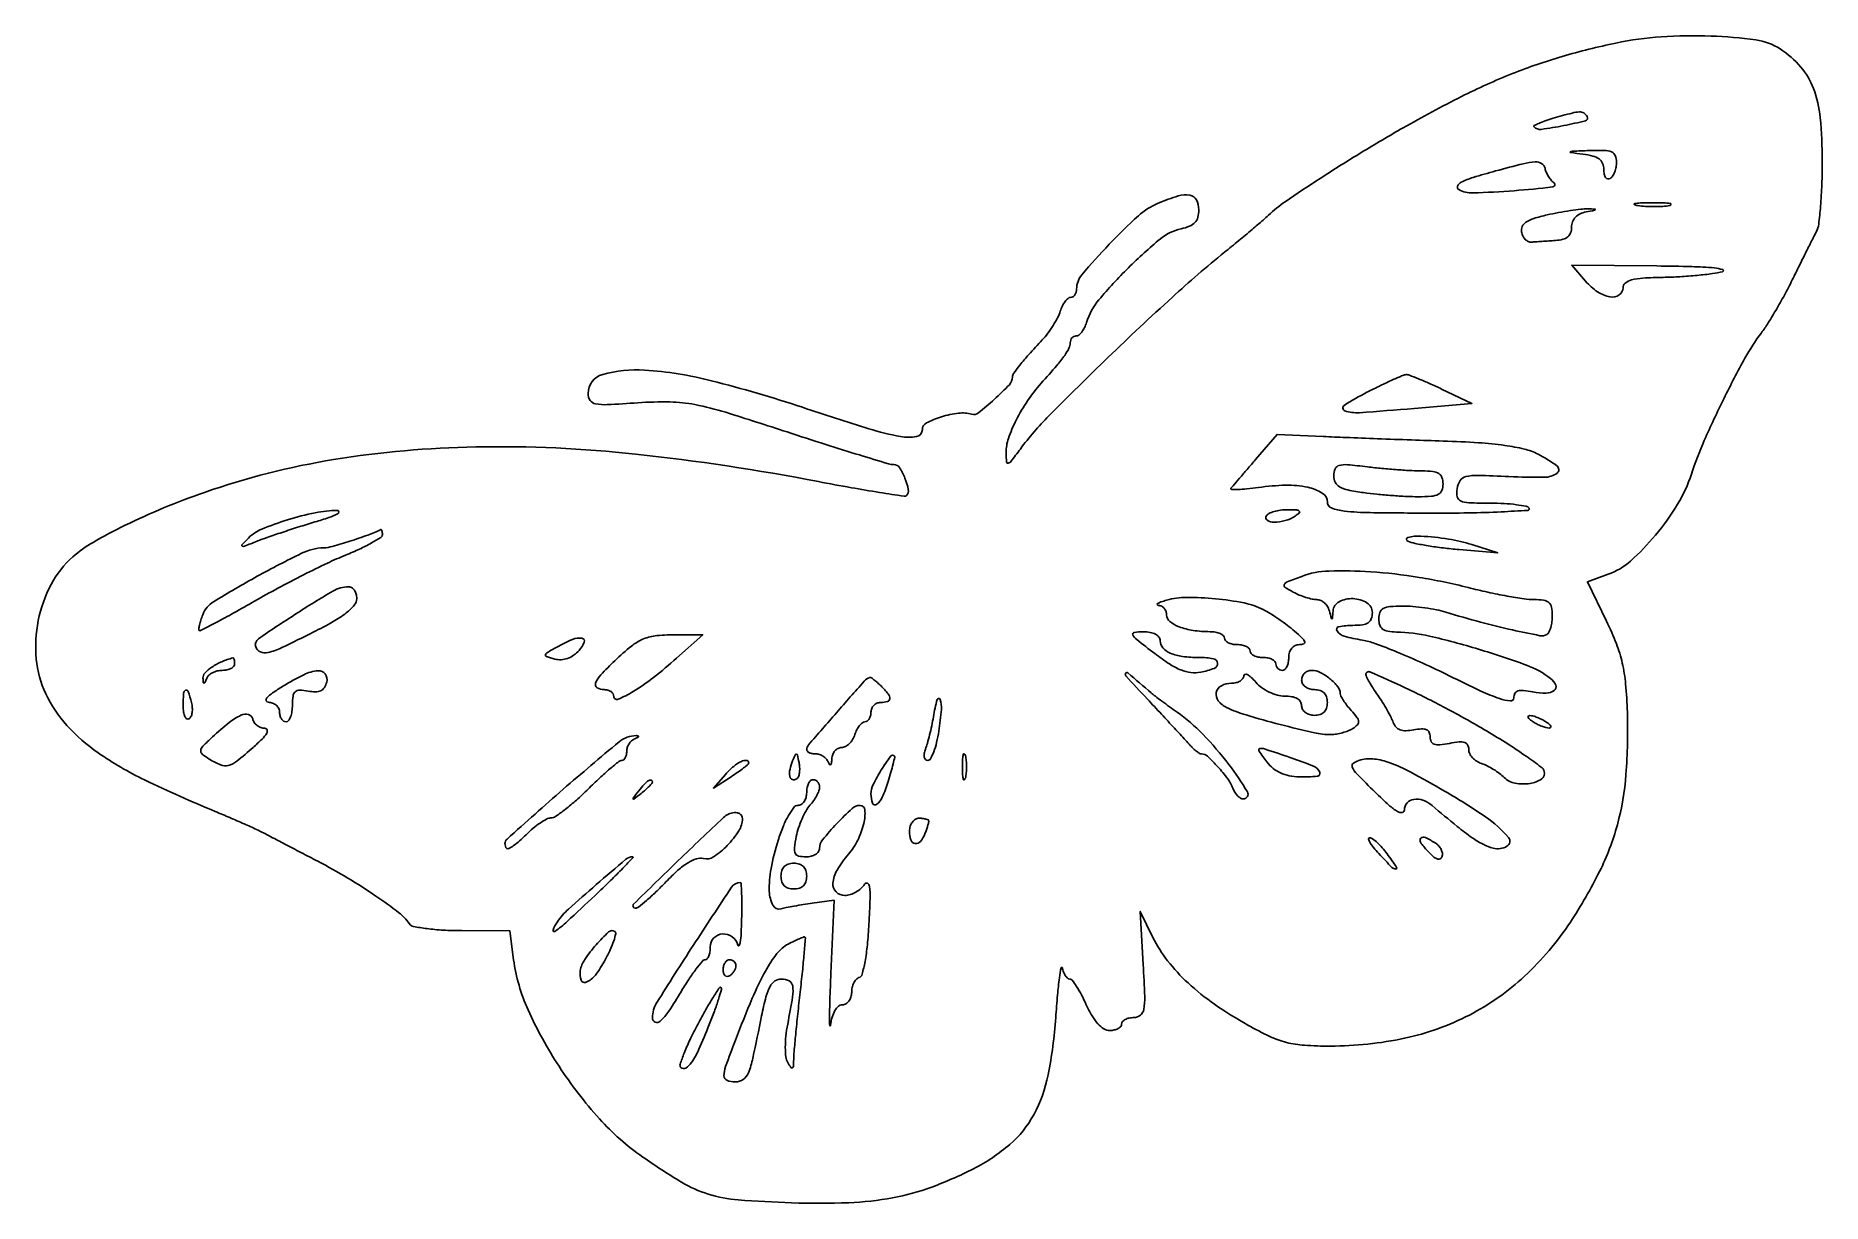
# Model space of a CAD drawing. Extents: x 0 to 278, y 0 to 182.
import ezdxf

# ---------------------------------------------------------------- set-up
doc = ezdxf.new("R2010")
doc.units = 0

msp = doc.modelspace()

# ---------------------------------------------------------------- linework, layer by layer
for points in [[(245.901136, 180.553872, 0.019852), (237.508476, 178.458332, 0.023648), (229.794188, 175.801587, 0.02179), (221.870842, 172.239148, 0.0132), (212.808471, 167.376204, 0.007058), (206.283053, 163.526355, 0.007116), (199.886875, 159.504092, 0.006279), (194.440878, 155.872216, 0.039869), (191.85647, 153.780545, -0.013381), (191.026794, 153.033039, -0.001918), (189.282838, 151.555913, -0.002178), (187.205217, 149.825207, -0.001859), (185, 148.018169, 0.014014), (176.850284, 141.002043, 0.006982), (166.909995, 131.689941, 0.005955), (157.676684, 122.580341, 0.034992), (153.240019, 117.421504, -0.003886), (151.774452, 115.486007, -0.16648), (151.350562, 115.205253, -0.468726), (151.094438, 115.388712, -0.014772), (151.03168, 116.845708, -0.08626), (151.387668, 119.071583, -0.034324), (152.59411, 121.930638, -0.032384), (154.365681, 124.935805, -0.033023), (156.5, 127.66642, 0.004353), (158.909129, 130.409056, 0.022791), (160.150635, 131.987521, 0.042608), (160.798615, 133.079051, 0.113121), (161, 133.957794, -0.088258), (161.070792, 134.355723, -0.094742), (161.273955, 134.693852, -0.100016), (161.576832, 134.920049, -0.110977), (161.932612, 135, 0.175593), (162.337526, 135.146724, 0.056191), (162.786939, 135.616499, 0.048125), (163.207722, 136.295466, 0.037843), (163.531333, 137.09872, -0.097946), (165.471723, 140.628726, -0.023175), (170.04676, 145.597025, -0.022017), (175.01953, 150.103203, -0.121353), (178.25, 151.666338, 0.044024), (179.571547, 152.070985, 0.10964), (180.399088, 152.641431, 0.123638), (180.849672, 153.460692, 0.06429), (181, 154.625, 0.119309), (180.623421, 156.180704, 0.23791), (179.624652, 156.906888, 0.116644), (177.799927, 156.777658, 0.023214), (174.706195, 155.650601, 0.085164), (171.605195, 153.681731, 0.018637), (167.063508, 149.252301, 0.014306), (162.817618, 144.527184, 0.17769), (162, 142.299141, -0.070083), (161.930062, 141.80263, -0.085896), (161.726045, 141.381623, -0.100138), (161.423028, 141.100143, -0.138107), (161.067388, 141, 0.179143), (160.66114, 140.849621, 0.054921), (160.206853, 140.36394, 0.047109), (159.779195, 139.66348, 0.03668), (159.447533, 138.834691, -0.043835), (159.033867, 137.842324, -0.020421), (158.336438, 136.633769, -0.02005), (157.496114, 135.416794, -0.026402), (156.630145, 134.382839, 0.005193), (154.561863, 132.115951, 0.013654), (153.14123, 130.435895, 0.013379), (152.186269, 129.174118, 0.156537), (152, 128.593728, -0.193281), (151.530305, 127.424064, -0.017012), (149.202725, 125.153189, -0.015562), (146.722742, 123.030504, -0.245403), (145.665917, 122.821212, 0.101883), (143.623245, 122.990573, 0.044801), (140.957472, 122.422707, 0.042726), (138.62873, 121.479519, 0.282302), (138, 120.454687, -0.360961), (137.089886, 119.358265, -0.092278), (134.602876, 119.355438, -0.030204), (129.679762, 120.577372, -0.003896), (119.340887, 123.905956, 0.017488), (105.191002, 128.040623, 0.046263), (94.783758, 129.686613, 0.083015), (88.26567, 129.024382, 0.338032), (86, 126.056053, 0.148237), (86.323665, 124.98833, 0.201998), (87.153691, 124.44036, 0.058979), (88.976832, 124.317937, 0.004831), (93.75, 124.606758, -0.021524), (98.736744, 124.741721, -0.044258), (102.617914, 124.334891, -0.027159), (107.406984, 123.126304, -0.00398), (116.948626, 120.075456, 0.002121), (122.954699, 118.130423, 0.003195), (128.207236, 116.490915, 0.00128), (132.721197, 115.126157, 0.07289), (133.581994, 115, -0.254355), (134.434417, 114.536368, -0.047476), (135.285088, 112.900866, -0.047467), (135.812801, 111.131667, -0.250132), (135.527829, 110.194496, -0.238632), (135.162008, 110.074526, -0.001263), (131.33837, 110.668578, -0.005111), (126.951263, 111.40756, -0.003174), (121.817492, 112.360045, 0.020448), (93.382151, 116.625804, 0.031408), (68.518792, 117.750893, 0.035782), (46.412877, 115.775827, 0.043898), (26.326485, 110.681536, 0.01392), (19.9383, 108.248077, 0.015823), (13.966949, 105.556744, 0.016703), (8.979416, 102.90613, 0.050218), (5.850551, 100.66179, 0.09103), (2.448724, 96.338158, 0.072425), (0.462353, 90.731367, 0.072032), (0.151141, 84.759862, 0.088056), (1.626531, 79.374598, 0.073171), (4.926273, 74.437231, 0.057125), (9.77536, 70.171855, 0.039846), (17.008023, 65.956741, 0.013963), (28, 61.046791, -0.003128), (30.252344, 60.098693, -0.003216), (32.471875, 59.131074, -0.003112), (34.385919, 58.267645, -0.013608), (35.5, 57.719544, 0.000602), (36.651008, 57.115601, 0.000107), (38.80268, 55.990493, 0.000116), (41.324474, 54.673283, 0.000105), (43.934654, 53.311374, -0.014067), (48.617155, 50.699344, -0.015501), (52.993045, 47.907074, -0.014649), (56.565102, 45.312133, -0.079379), (58.201277, 43.572681, 0.19949), (58.822729, 43.164993, 0.014578), (60.884454, 42.837271, 0.018554), (63.446289, 42.602522, 0.012904), (66.350725, 42.519818), (73.798895, 42.5), (74.410006, 38, 0.072496), (76.646577, 30.213768, 0.038845), (81.470788, 21.427161, 0.03835), (87.761461, 13.26156, 0.057605), (94.5, 7.319986, 0.016421), (100.548016, 3.403103, 0.060906), (104.688276, 1.55315, 0.054886), (109.363203, 0.65949, 0.011661), (117.649859, 0.195802, 0.017362), (126.542075, 0.214863, 0.037016), (133.369579, 0.974897, 0.041919), (139.455986, 2.650529, 0.029629), (145.957289, 5.48921, 0.060173), (151.602437, 9.278145, 0.090536), (155.315444, 13.880114, 0.075965), (157.562818, 20.100999, 0.031482), (158.743697, 28.988784, -0.004827), (159.022787, 32.523076, -0.010898), (159.318241, 35.192018, -0.018819), (159.585133, 36.749792, -0.810634), (159.774545, 36.75, 0.03997), (159.973992, 36.080194, 0.052758), (160.264941, 35.514063, 0.063683), (160.597642, 35.124898, 0.186173), (160.92145, 35, -0.235065), (161.313812, 34.80475, -0.018679), (161.998505, 33.825, -0.022201), (162.75264, 32.532572, -0.015044), (163.5, 31, 0.027544), (164.38844, 29.288066, 0.051584), (165.315232, 28.035086, 0.068332), (166.246869, 27.259239, 0.140402), (167.151874, 27, 0.052141), (167.858984, 27.07394, 0.072024), (168.457113, 27.29375, 0.091989), (168.858976, 27.618347, 0.178845), (169, 28, -0.183548), (169.145018, 28.381733, -0.090593), (169.559723, 28.70625, -0.070475), (170.176325, 28.926158, -0.050509), (170.905439, 29, 0.173373), (171.913288, 29.360297, 0.179452), (172.446585, 30.272564, 0.052605), (172.583369, 32.258446, 0.004726), (172.354612, 37.25), (171.898345, 45.5), (173.872649, 41.480313, 0.051913), (176.157708, 37.837866, 0.040193), (179.332797, 34.390844, 0.035059), (183.4627, 31.07834, 0.023032), (188.629709, 27.839888, 0.018142), (192.060676, 26.064471, 0.047961), (194.659254, 25.129457, 0.046534), (197.433234, 24.691626, 0.016268), (201.474613, 24.566268, 0.052308), (213.026727, 25.795936, 0.066696), (223.101995, 29.402618, 0.068393), (231.680173, 35.443228, 0.05896), (238.811445, 43.859926, 0.030754), (243.360136, 51.737753, 0.049312), (246.118453, 58.986412, 0.047623), (247.461416, 66.815056, 0.026512), (247.671669, 76.5, 0.014625), (247.406155, 80.879478, 0.033701), (246.889981, 84.136428, 0.03656), (245.971434, 87.13085, 0.020312), (244.443534, 90.633352), (241.465926, 96.766704), (244.700429, 97.936316, 0.095369), (248.172603, 100.004155, 0.037544), (252.057335, 104.022912, 0.037175), (255.490856, 108.841812, 0.056783), (257.634619, 113.5, -0.024101), (259.643596, 118.740687, -0.011382), (262.709942, 125.304694, -0.011017), (265.97159, 131.54204, -0.034949), (268.526037, 135.494894, 0.021063), (269.577449, 137.026904, 0.008141), (270.908992, 139.232875, 0.008043), (272.276722, 141.674021, 0.009846), (273.472696, 144, -0.000893), (274.57077, 146.233013, -0.000979), (275.643715, 148.394452, -0.000913), (276.568253, 150.239368, -0.004924), (277.082557, 151.236431, 0.091383), (277.442156, 152.383424, 0.009669), (277.729403, 155.183959, 0.011688), (277.93063, 158.56202, 0.009132), (277.996262, 162.236431, 0.023425), (277.678838, 168.950199, 0.066677), (276.626356, 173.501737, 0.088907), (274.63445, 176.841781, 0.069025), (271.441135, 179.630527, 0.111883), (267.652207, 181.044595, 0.024561), (260.6825, 181.640204, 0.026011), (252.915822, 181.516905, 0.034288)], [(241.420336, 169.1289, -0.505539), (241.158834, 168.479026, -0.014563), (237.776394, 167.712085, -0.014827), (234.27269, 167.131562, -0.234128), (233.159482, 167.507184, -0.494779), (233.186163, 167.705814, -0.023582), (233.878854, 168.058715, -0.023337), (234.878274, 168.454849, -0.012626), (236.140341, 168.852804, -0.004247), (239.072812, 169.669781, -0.052791), (240.212756, 169.851088, -0.15552), (240.878902, 169.676497, -0.113566)], [(236.201888, 158.887705, -0.706305), (236.04117, 158.175412, -0.010868), (230.065268, 157.592406, -0.009832), (223.665749, 157.234602, -0.137455), (221.444442, 157.771154, -0.390445), (221.267117, 158.313311, -0.170541), (221.838841, 158.907408, -0.042312), (223.669662, 159.643293, -0.00774), (227.177939, 160.660199, -0.005133), (231.466275, 161.784392, -0.047924), (233.353762, 162.070318, -0.152817), (234.332801, 161.821664, -0.200464), (234.865682, 161.08012, 0.043629), (235.077166, 160.430272, 0.036397), (235.409037, 159.784298, 0.037862), (235.803449, 159.235366, 0.077465)], [(246, 162.059017, -0.046881), (245.925923, 161.270704, -0.046318), (245.70625, 160.50665, -0.050262), (245.383556, 159.876024, -0.111412), (245, 159.5, -0.194532), (244.621756, 159.43534, -0.184024), (244.29375, 159.649738, -0.107856), (244.071669, 160.156528, -0.049572), (244, 160.877625, 0.094402), (243.815408, 161.846597, 0.140522), (243.292341, 162.526566, 0.097775), (242.327808, 162.981759, 0.030645), (240.75, 163.276604, -0.002653), (238.833587, 163.524759, -0.719386), (238.811991, 163.637368, -0.118219), (239.158986, 163.736282, -0.001178), (241.75, 163.839963, -0.014689), (244.076398, 163.859183, -0.094203), (245.22321, 163.615988, -0.193815), (245.794669, 163.051005, -0.102409)], [(254.26375, 155.296069, -0.031163), (253.209518, 155.160023, -0.015827), (251.872547, 155.114038, -0.015659), (250.485188, 155.153707, -0.022548), (249.26375, 155.282419, -0.075924), (248.761725, 155.438612, -0.720633), (248.780601, 155.581582, -0.040183), (249.711719, 155.684722, -0.006817), (251.5, 155.713986, -0.00738), (253.29708, 155.692368, -0.030832), (254.374351, 155.596853, -0.49082), (254.455688, 155.450815, -0.248898)], [(241.25, 154.294267, 0.06486), (240.311119, 153.983323, 0.090422), (239.597506, 153.463336, 0.098629), (239.154854, 152.763706, 0.092132), (239, 151.930449, -0.08647), (238.846704, 151.05066, -0.133718), (238.406816, 150.422454, -0.110867), (237.639053, 150.029336, -0.048154), (236.5, 149.85, 0.000901), (235.45219, 149.785236, 0.00082), (234.37121, 149.714687, 0.00082), (233.404892, 149.648438, 0.002655), (232.763695, 149.6, -0.130416), (232.267146, 149.689669, -0.088637), (231.795553, 150.022682, -0.078211), (231.420261, 150.545, -0.069282), (231.203978, 151.179341, -0.159201), (231.310388, 152.022777, -0.136867), (231.897706, 152.701544, -0.072473), (233.109344, 153.273091, -0.019029), (235.190283, 153.822249, -0.009309), (236.986975, 154.188972, -0.008924), (238.821521, 154.494223, -0.00889), (240.44892, 154.705747, -0.031514), (241.5, 154.756726, -0.002916), (242.639866, 154.733496, -0.559416), (242.687947, 154.65039, -0.222907), (242.552574, 154.55032, -0.001911)], [(262.5, 145, -0.029399), (260.931063, 144.69763, -0.009145), (258.545313, 144.426115, -0.009107), (255.862882, 144.219654, -0.009919), (253.25, 144.118315, 0.010361), (250.103026, 143.993473, 0.048286), (248.311386, 143.710092, 0.105819), (247.350118, 143.228773, 0.227751), (247, 142.5, -0.252698), (246.393328, 141.376262, -0.190011), (244.993351, 141.084906, -0.105418), (243.039044, 141.86643, -0.066251), (241.186949, 143.5), (239.013227, 146), (252.256613, 145.881685, -0.004239), (257.695817, 145.78697, -0.014994), (261.182835, 145.591928, -0.059507), (262.511766, 145.315981, -0.747974)], [(218.760898, 126.75), (223.5, 124.5), (214.5, 123.732185, -0.003798), (205.979371, 123.070426, -0.100036), (203.71819, 123.364884, -0.628209), (203.617381, 124.200316, -0.023839), (207.162193, 126.236569, -0.005191), (209.262454, 127.285933, -0.00734), (211.155533, 128.173216, -0.004517), (212.758437, 128.878634, -0.097279), (213.260898, 128.986569, -0.095698), (213.755714, 128.900017, -0.005561), (215.190394, 128.335117, -0.008276), (216.890111, 127.610919, -0.005984)], [(219.025237, 118.65958, -0.007751), (224.539, 118.394204, -0.018518), (228.615284, 117.982639, -0.024664), (231.649043, 117.408704, -0.060313), (233.775237, 116.616229, -0.0386), (236.723942, 114.790416, -0.500158), (236.736878, 113.682445, -0.164173), (234.809286, 113.023317, -0.012587), (229.25, 113.14084, 0.005088), (224.379759, 113.316898, 0.064118), (222.55414, 113.129845, 0.191798), (221.654419, 112.502138, 0.110841), (221.180449, 111.25, 0.083209), (221.211899, 109.990016, 0.247582), (221.735618, 109.33758, 0.094576), (223.003131, 109.053593, 0.007955), (226.371432, 109, -0.013526), (228.518497, 108.941908, -0.019557), (230.408332, 108.765247, -0.015661), (231.922197, 108.515289, -0.208512), (232.375874, 108.200839, -0.566976), (232.209518, 107.879725, -0.003175), (228.044364, 107.650873, -0.008208), (223.012736, 107.489184, -0.004698), (216.936734, 107.450839, -0.002541), (207.65173, 107.526678, -0.023568), (203.64543, 107.768861, -0.064415), (201.634506, 108.252784, -0.310675), (201.001843, 109.170545, 0.260912), (200.220904, 110.561619, 0.085156), (197.954613, 111.463917, 0.057339), (194.527059, 111.788596, 0.031028), (190.299195, 111.440519, -0.009563), (188.491827, 111.213315, -0.01918), (187.056639, 111.116188, -0.022532), (186.076448, 111.131716, -0.62312), (186, 111.314873, 0.002181), (186.33444, 111.700273, 0.000131), (187.334998, 112.864117, 0.000197), (188.525784, 114.251071, 0.000145), (189.842548, 115.786878), (193.185095, 119.687748), (200.342548, 119.361544, 0.001438), (203.884087, 119.21034, 0.000559), (208.783037, 119.020783, 0.000554), (214.088317, 118.827331, 0.000687)], [(202, 113.275215, 0.115902), (202.242375, 112.243658, 0.149099), (202.908329, 111.539564, 0.079099), (204.212422, 111.049677, 0.016316), (206.639571, 110.635924, 0.009175), (208.697357, 110.392251, 0.00621), (211.050269, 110.186803, 0.006258), (213.329566, 110.044938, 0.012412), (215.139571, 110, 0.018606), (217.199009, 110.076664, 0.101241), (218.267446, 110.379519, 0.182558), (218.809433, 110.983135, 0.092895), (219, 112, 0.084589), (218.831364, 112.98966, 0.171567), (218.342663, 113.597243, 0.111998), (217.410225, 113.917175, 0.026202), (215.75, 114.008692, -0.01306), (214.141001, 114.055033, -0.005039), (211.9125, 114.200069, -0.004985), (209.498152, 114.405881, -0.006133), (207.25, 114.647983, 0.00821), (204.111315, 114.972805, 0.085824), (202.826455, 114.863943, 0.231422), (202.219081, 114.341265, 0.101691)], [(43.5, 106.070977, 0.004095), (40.982855, 105.298984, 0.003655), (38.38125, 104.456755, 0.003668), (36.054254, 103.665593, 0.011355), (34.5, 103.084509, -0.002771), (32.547441, 102.316053, -0.182938), (32.192448, 102.31338, -0.535586), (32.145993, 102.509108, -0.007117), (33.169987, 103.576562, -0.100536), (35.235164, 104.963932, -0.022682), (39.235094, 106.404963, -0.024494), (43.549812, 107.513386, -0.051039), (47, 107.861264, -0.424669), (47.20412, 107.649117, -0.271629), (47.003125, 107.333821, -0.035584), (45.655244, 106.761282, -0.010285)], [(196, 107, -0.073095), (194.435656, 106.286715, -0.070585), (192.713117, 106.042327, -0.138708), (191.656293, 106.341259, -0.414875), (191.5, 107, -0.139745), (191.920917, 107.383973, -0.043178), (192.726963, 107.701752, -0.039395), (193.733623, 107.916823, -0.03437), (194.809017, 107.984687, -0.01112), (196.185704, 107.946227, -0.161557), (196.633758, 107.772178, -0.457374), (196.639947, 107.490841, -0.040301)], [(54, 104.116143, -0.257136), (53.752727, 103.667112, -0.013901), (52.310938, 102.810171, -0.018846), (50.453508, 101.864852, -0.012365), (48.25, 100.911439, 0.015084), (45.462299, 99.687221, 0.006066), (41.726109, 97.854281, 0.005996), (37.746709, 95.78148, 0.007549), (34.115476, 93.763153, -0.00357), (30.882798, 91.932528, -0.00588), (28.120787, 90.436654, -0.001414), (25.708868, 89.175533, -0.344434), (25.482036, 89.217857, -0.225893), (25.421753, 89.428621, -0.015714), (25.545853, 90.049863, -0.019867), (25.754366, 90.808224, -0.013489), (26.048829, 91.654016, -0.16696), (27.729363, 93.678325, -0.010513), (34.526056, 97.624474, -0.013132), (41.412075, 101.198426, -0.104871), (44.865795, 102.056442, 0.06029), (46.2059, 102.265782, 0.0081), (48.943617, 103.087504, 0.010049), (51.738673, 104.038293, 0.024327), (53.75, 104.88069, -0.352354), (53.845343, 104.858138, -0.086453), (53.926563, 104.70532, -0.052129), (53.982178, 104.446758, -0.026933)], [(223.5, 102.55256), (227.5, 101.258824), (221.5, 101.775822, -0.0092), (219.056251, 102.031767, -0.009804), (216.675, 102.373074, -0.009448), (214.640832, 102.745046, -0.044158), (213.5, 103.083023, -0.718659), (213.529447, 103.651444, -0.08162), (215.530445, 103.872206, -0.025477), (219.852977, 103.421302, -0.039504)], [(222.909963, 95.876625, 0.008184), (225.955153, 95.158236, 0.008557), (228.97751, 94.551259, 0.00829), (231.603669, 94.115315, 0.036997), (233.159963, 94, -0.034008), (234.652155, 93.898388, -0.144492), (235.45913, 93.535128, -0.167171), (235.873949, 92.826398, -0.049606), (236, 91.559017, -0.032202), (235.937269, 90.586013, -0.037711), (235.749783, 89.68043, -0.041095), (235.476493, 88.958051, -0.14434), (235.148198, 88.591591, -0.188318), (234.071164, 88.394158, -0.006451), (229.794492, 89.278364, -0.011671), (224.82114, 90.496066, -0.008869), (219.429002, 92.053605, 0.025991), (217.988613, 92.416745, 0.013925), (216.179403, 92.721996, 0.01383), (214.311363, 92.931415, 0.020999), (212.679002, 93, 0.020419), (210.738106, 92.920706, 0.104446), (209.709875, 92.614094, 0.180103), (209.183845, 92.010051, 0.090266), (209, 91, 0.079297), (209.152392, 90.045147, 0.155499), (209.598203, 89.427308, 0.119248), (210.416054, 89.081679, 0.037396), (211.75, 88.964378, -0.054089), (216.877991, 88.340709, -0.015966), (224.535643, 86.295168, -0.014764), (231.959678, 83.814433, -0.076316), (235.73899, 81.728404, -0.129244), (236.527295, 80.706475, -0.345379), (236.301541, 79.874992, -0.161936), (235.02281, 79.451957, -0.048989), (232.961227, 79.657755, 0.023161), (231.496323, 79.880773, 0.103423), (230.63645, 79.793327, 0.195408), (230.173267, 79.408379, 0.123479), (230, 78.717473, -0.444591), (229.474154, 78.242985, -0.057068), (227.801884, 78.610977, -0.02679), (224.895172, 79.786077, -0.00567), (219.968322, 82.160484, 0.008448), (215.871554, 84.106877, 0.009428), (211.857497, 85.840947, 0.00884), (208.389563, 87.191023, 0.048211), (206.444039, 87.702794, -0.026232), (203.631245, 88.312111, -0.183423), (202.514853, 89.123684, -0.531956), (202.795518, 89.790531, -0.048701), (204.940983, 90, 0.029504), (206.479846, 90.090883, 0.11578), (207.367623, 90.413451, 0.167735), (207.838481, 91.020928, 0.081932), (208, 92, 0.260947), (207.163132, 93.494331, 0.127922), (205.009012, 94.149636, 0.128907), (202.819644, 93.670279, 0.264058), (201.883999, 92.25, -0.002113), (201.801199, 91.076061, -0.392517), (201.719237, 91, -0.339035), (201.622879, 91.073823, -0.001923), (201.310674, 92.25, 0.074838), (201.02395, 92.91881, 0.071353), (200.549293, 93.485938, 0.075858), (199.965578, 93.8684, 0.107565), (199.360934, 94, -0.055156), (198.637187, 94.080082, -0.021736), (197.668051, 94.341909, -0.021198), (196.635825, 94.718375, -0.024827), (195.693663, 95.163947, -0.020962), (194.404241, 95.925193, -0.389986), (194.296085, 96.345475, -0.176788), (194.752107, 96.752778, -0.006135), (197.009404, 97.61999, -0.080826), (201.229621, 98.445738, -0.024788), (207.743728, 98.330798, -0.023658), (215.264341, 97.465777, -0.021558)], [(50, 94.159017, -0.178813), (49.621354, 93.134093, -0.051118), (48.373832, 91.946297, -0.035314), (46.314488, 90.573015, -0.013206), (43.25, 88.934024, -0.005076), (38.35646, 86.542574, -0.049134), (36.184988, 85.759209, -0.168083), (35.008147, 85.859505, -0.210785), (34.279264, 86.662207, -0.334864), (34.696331, 87.902013, -0.006812), (40.519612, 91.770838, -0.010642), (46.290594, 95.321021, -0.132225), (48.75, 95.994533, -0.145922), (49.226661, 95.854663, -0.099756), (49.632812, 95.457605, -0.083611), (49.906543, 94.862371, -0.066146)], [(191, 92.465296, -0.021274), (192.130373, 91.82709, -0.011409), (193.471509, 90.949686, -0.011341), (194.80112, 89.990721, -0.017404), (195.90301, 89.095423, -0.011585), (197.105562, 87.996731, -0.116426), (197.473029, 87.43034, -0.414854), (197.323824, 87.115678, -0.08559), (196.65301, 87, 0.107685), (195.98756, 86.855001, 0.113234), (195.456626, 86.447521, 0.101398), (195.116487, 85.807653, 0.071743), (195, 85, -0.048028), (194.926307, 84.234582, -0.068025), (194.70625, 83.5875, -0.088204), (194.381882, 83.151477, -0.191087), (194, 83, -0.099038), (193.618362, 83.076342, -0.097945), (193.29375, 83.29375, -0.097945), (193.076342, 83.618362, -0.099038), (193, 84, 0.191087), (192.848523, 84.381882, 0.088204), (192.4125, 84.70625, 0.068025), (191.765418, 84.926307, 0.048028), (191, 85, -0.048028), (190.234582, 85.073693, -0.068025), (189.5875, 85.29375, -0.088204), (189.151477, 85.618118, -0.191087), (189, 86, 0.191087), (188.848523, 86.381882, 0.088204), (188.4125, 86.70625, 0.068025), (187.765418, 86.926307, 0.048028), (187, 87, -0.048028), (186.234582, 87.073693, -0.068025), (185.5875, 87.29375, -0.088204), (185.151477, 87.618118, -0.191087), (185, 88, 0.208947), (184.832459, 88.383415, 0.081073), (184.339063, 88.710261, 0.061914), (183.611381, 88.935048, 0.042493), (182.75, 89.013655, -0.034534), (180.114114, 89.212007, -0.056035), (177.943332, 89.780431, -0.075696), (176.484666, 90.613978, -0.229016), (176, 91.616631, 0.087659), (175.905331, 92.152466, 0.087873), (175.632812, 92.622916, 0.091665), (175.227098, 92.956163, 0.106715), (174.75, 93.09968, -0.241121), (174.563844, 93.214528, -0.404992), (174.601562, 93.379476, -0.059876), (175.111441, 93.63005, -0.014852), (176, 93.912199, -0.068993), (179.108735, 94.350277, -0.024603), (183.596537, 94.139343, -0.024591), (188.04024, 93.488932, -0.069344)], [(175, 87.606989, 0.18323), (175.418948, 86.502138, 0.110688), (176.568186, 85.672211, 0.070776), (178.464741, 85.160273, 0.030592), (181.081787, 85, -0.04247), (183.269921, 84.813803, -0.337708), (183.918506, 84.117109, -0.339681), (183.417344, 83.311705, -0.042623), (181.306772, 82.718311, -0.076698), (179.780333, 82.66366, -0.066679), (178.228586, 83.06066, -0.048487), (176.445584, 83.990102, -0.018676), (174.16297, 85.601734, -0.003759), (171.33705, 87.793307, -0.104118), (170.739919, 88.507808, -0.518003), (170.935192, 88.894884, -0.036936), (172.356198, 89, -0.043582), (173.43496, 88.905791, -0.077835), (174.275524, 88.618276, -0.107531), (174.807713, 88.170772, -0.165842)], [(84.598171, 86.108478, -0.056031), (83.7443, 85.354594, -0.067076), (82.792289, 84.862118, -0.071585), (81.798215, 84.660077, -0.078502), (80.819942, 84.757337, -0.012509), (79.519258, 85.132473, -0.373212), (79.353489, 85.402496, -0.222683), (79.578869, 85.730497, -0.006084), (81.126759, 86.613424, -0.026123), (83.56948, 87.80539, -0.137401), (85.035549, 87.995043, -0.483317), (85.389665, 87.38498, -0.090512)], [(99.758937, 84.895521, -0.016847), (96.192775, 81.910268, -0.028907), (93.005671, 79.704157, -0.038001), (90.656878, 78.505997, -0.53549), (90, 78.943464, 0.140653), (89.884375, 79.346362, 0.099881), (89.559375, 79.689643, 0.085022), (89.073323, 79.920851, 0.068701), (88.5, 80, -0.137351), (87.420106, 80.302354, -0.358198), (87.171838, 81.011205, -0.100587), (87.964799, 82.300129, -0.014538), (90.149073, 84.503247, -0.020019), (92.73211, 86.771426, -0.072412), (94.608664, 87.886061, -0.075259), (96.68714, 88.397286, -0.022739), (99.943544, 88.545455), (103.832117, 88.545455)], [(31, 84, -0.184457), (30.854207, 83.61825, -0.090315), (30.436979, 83.29375, -0.070178), (29.816758, 83.073823, -0.050201), (29.083333, 83, 0.060204), (28.312853, 82.90689, 0.059088), (27.581524, 82.632812, 0.064373), (26.996792, 82.228318, 0.113869), (26.662281, 81.75, -0.010304), (26.388252, 81.10926, -0.309676), (26.245725, 81.022769, -0.366767), (26.135045, 81.127598, -0.011996), (26.078947, 81.782224, -0.209897), (26.373485, 82.583405, -0.052738), (27.463091, 83.499935, -0.04663), (29.000612, 84.34142, -0.039837), (30.75, 84.936614, -0.347236), (30.846309, 84.893592, -0.055414), (30.926562, 84.68763, -0.041548), (30.982038, 84.3789, -0.02369)], [(45.329839, 81.153304, -0.079982), (44.96477, 80.325612, -0.138758), (44.40404, 79.833798, -0.114298), (43.584724, 79.65346, -0.044511), (42.423458, 79.769881, 0.037674), (41.11254, 79.919406, 0.193538), (40.437285, 79.677431, 0.18079), (40.090753, 79.022461, 0.032243), (40, 77.616577, -0.036385), (39.926981, 76.614476, -0.054949), (39.70625, 75.76862, -0.071985), (39.383228, 75.189465, -0.233696), (39, 75, -0.148195), (38.618646, 75.115568, -0.098894), (38.29375, 75.440625, -0.082425), (38.074694, 75.926543, -0.064853), (38, 76.5, 0.115273), (37.86574, 77.074623, 0.098546), (37.485937, 77.568543, 0.091636), (36.918326, 77.90575, 0.084063), (36.25, 78.03121, -0.331959), (35.934439, 78.275542, -0.256606), (36.037504, 78.712839, -0.056994), (36.910239, 79.48308, -0.014298), (38.5, 80.526086, -0.024559), (41.748745, 82.313271, -0.09081), (43.993568, 82.941075, -0.266786), (45.093823, 82.436676, -0.222385)], [(131.571429, 80.571429, -0.025927), (132.67188, 79.350525, -0.179255), (132.926463, 78.599866, -0.329292), (132.57116, 78.145814, -0.067751), (131.5, 78, 0.099038), (130.927543, 77.885486, 0.097945), (130.440625, 77.559375, 0.097945), (130.114514, 77.072457, 0.099038), (130, 76.5, -0.060283), (129.930588, 75.926381, -0.079016), (129.726045, 75.440625, -0.097128), (129.423094, 75.115365, -0.15811), (129.067388, 75, 0.170109), (128.664493, 74.858844, 0.058089), (128.222265, 74.4125, 0.0497), (127.811679, 73.765398, 0.039709), (127.5, 73, -0.06077), (127.150468, 72.235286, -0.063046), (126.63086, 71.5875, -0.069989), (126.027698, 71.148573, -0.122947), (125.432612, 71, 0.119587), (124.879986, 70.865909, 0.095864), (124.397639, 70.485938, 0.08762), (124.05932, 69.918489, 0.079606), (123.921053, 69.25, -0.021021), (123.862835, 68.583427, -0.185333), (123.724694, 68.327933, -0.449116), (123.54862, 68.351958, -0.051902), (123.337719, 68.75, 0.087674), (123.039141, 69.227909, 0.065245), (122.565351, 69.632812, 0.064399), (121.995939, 69.906632, 0.080074), (121.416667, 70, -0.044555), (120.874377, 70.048419, -0.064397), (120.416146, 70.193546, -0.084271), (120.106335, 70.407085, -0.202495), (120, 70.658881, -0.180193), (120.275497, 71.398509, -0.001331), (124.631449, 76.407475, -0.001713), (128.955502, 81.319039, -0.131173), (129.821429, 81.89213, -0.229757), (130.015255, 81.867205, -0.016733), (130.46808, 81.54867, -0.020694), (131.000737, 81.110948, -0.014036)], [(173.608066, 79.5, 0.012647), (174.242311, 78.985232, 0.003464), (175.267928, 78.20625, 0.003499), (176.443308, 77.339061, 0.003642), (177.615235, 76.5, -0.047086), (181.628898, 73.062815, -0.02897), (185.690251, 68.343349, -0.029286), (188.55918, 64.096388, -0.581343), (187.93489, 63, -0.138616), (187.506051, 63.121217, -0.061232), (187.04164, 63.491623, -0.053929), (186.61464, 64.033404, -0.048365), (186.295006, 64.673609, 0.067862), (185.47532, 66.1672, 0.025722), (183.959845, 68.00762, 0.02046), (182.338576, 69.6425, 0.189383), (181.428571, 70, -0.135461), (181.13468, 70.08111, -0.027024), (180.678795, 70.38807, -0.026776), (180.171704, 70.815337, -0.022164), (179.678571, 71.321089, 0.004099), (178.939262, 72.136245, 0.000453), (177.23058, 73.986095, 0.000552), (175.192306, 76.183884, 0.000447), (173, 78.538303, -0.001356), (169.661201, 82.137094, -0.339468), (169.62393, 82.546884, -0.455064), (169.960145, 82.598682, -0.001457)], [(194.367295, 79, -0.042785), (195.484245, 78.904247, -0.08693), (196.311216, 78.607561, -0.121268), (196.815714, 78.128787, -0.143522), (197, 77.5, 0.130775), (197.153209, 76.924246, 0.10214), (197.583333, 76.4375, 0.08892), (198.230589, 76.111864, 0.072314), (199, 76, 0.072254), (199.873159, 76.126841, 0.124864), (200.5, 76.5, 0.124864), (200.873159, 77.126841, 0.072254), (201, 78, 0.072254), (200.873159, 78.873159, 0.124864), (200.5, 79.5, 0.124864), (199.873159, 79.873159, 0.072254), (199, 80, -0.072314), (198.230589, 80.111864, -0.08892), (197.583333, 80.4375, -0.10214), (197.153209, 80.924246, -0.130775), (197, 81.5, -0.103894), (197.120227, 82.072357, -0.098961), (197.461607, 82.559375, -0.09673), (197.971599, 82.885751, -0.094386), (198.571429, 83, -0.119543), (199.88127, 82.682296, -0.051702), (201.392869, 81.693619, -0.051691), (202.623363, 80.46207, -0.172089), (203, 79.400169, 0.123569), (203.100278, 79.000609, 0.021093), (203.502382, 78.32052, 0.021889), (204.055453, 77.54567, 0.017972), (204.710237, 76.767691, -0.020392), (205.613422, 75.683972, -0.142294), (205.860891, 75.048425, -0.220572), (205.673612, 74.528219, -0.056823), (204.960237, 73.954263, -0.046926), (204.261239, 73.599011, -0.02665), (203.360716, 73.297446, -0.026406), (202.41293, 73.088435, -0.039104), (201.565604, 73.015313, -0.057656), (198.980635, 73.293666, -0.00774), (193.655051, 74.585257, -0.008859), (188.35943, 76.057299, -0.038825), (185.329833, 77.220034, -0.117085), (184.024406, 78.269597, -0.219236), (183.723223, 79.562501, -0.224978), (184.509348, 80.606618, -0.121302), (186.106989, 81, 0.059), (186.830958, 81.085727, 0.077994), (187.443928, 81.338697, 0.0965), (187.854522, 81.713214, 0.1611), (188, 82.15301, -0.343326), (188.176986, 82.38038, -0.187036), (188.548518, 82.334876, -0.06635), (189.148719, 81.902593, -0.024921), (189.867295, 81.15301, 0.059732), (190.776189, 80.328054, 0.042888), (191.959188, 79.631766, 0.043392), (193.221701, 79.157234, 0.068305)], [(225.74104, 73.588925, -0.007842), (229.067694, 71.551059, -0.011337), (231.936634, 69.638518, -0.007184), (234.258714, 67.963089, -0.155051), (234.745306, 67.286882, -0.335654), (234.342886, 66.118022, -0.110318), (232.538605, 65.41447, -0.083972), (230.202024, 65.450686, -0.151736), (228.523641, 66.333502, 0.035993), (227.790836, 66.967769, 0.02265), (226.853447, 67.603848, 0.02271), (225.869209, 68.148577, 0.038205), (224.99408, 68.501879, -0.066131), (224.231752, 68.860211, -0.065301), (223.585761, 69.406411, -0.071), (223.148792, 70.049632, -0.114235), (223, 70.692388, 0.119656), (222.827748, 71.401863, 0.198928), (222.364795, 71.793158, 0.104551), (221.499453, 71.880537, 0.022425), (220, 71.65, -0.02226), (218.487589, 71.41696, -0.107307), (217.626985, 71.508028, -0.202408), (217.168765, 71.908818, -0.11367), (217, 72.641577, 0.106891), (216.846382, 73.351942, 0.187689), (216.422362, 73.766229, 0.117186), (215.656799, 73.897185, 0.031258), (214.421183, 73.740182, -0.040827), (213.219227, 73.610745, -0.092709), (212.320411, 73.755079, -0.12049), (211.681377, 74.177358, -0.100928), (211.258458, 74.873605, 0.031769), (210.91058, 75.677953, 0.010755), (210.306373, 76.801968, 0.010647), (209.583496, 78.018836, 0.012032), (208.837275, 79.15437, -0.008829), (208.133529, 80.210466, -0.012054), (207.539699, 81.187707, -0.008948), (207.082323, 82.016965, -0.122136), (207, 82.348952, -0.541158), (207.631691, 82.761677, -0.005982), (213.185764, 80.246089, -0.012815), (219.417436, 77.136246, -0.011359)], [(24.289489, 78.000996, -0.046215), (24.422423, 77.194768, -0.054994), (24.392509, 76.424696, -0.064046), (24.21553, 75.801315, -0.15438), (23.90612, 75.441979, -0.293546), (23.563512, 75.447967, -0.140077), (23.266173, 75.798181, -0.072514), (23.064213, 76.498384, -0.034022), (23, 77.440983, -0.013228), (23.052843, 79.438062, -0.284356), (23.374914, 79.901836, -0.439388), (23.775037, 79.72398, -0.01719)], [(140.559198, 73.546195, -0.021149), (140.222115, 71.804205, -0.032435), (139.770537, 70.335445, -0.034011), (139.2782, 69.265103, -0.274519), (138.831738, 69, -0.19476), (138.483294, 69.141077, -0.151643), (138.285432, 69.502921, -0.096073), (138.281023, 70.065081, -0.048257), (138.478088, 70.75, 0.024764), (138.781828, 71.645304, 0.008841), (139.128647, 72.949679, 0.008747), (139.459313, 74.396419, 0.010221), (139.720921, 75.780822, -0.022988), (140.299114, 78.463352, -0.730819), (140.746929, 78.485901, -0.112458), (140.961052, 76.908392, -0.014948)], [(35.708833, 74, -0.327032), (36.057875, 73.744364, -0.217069), (35.995421, 73.230669, -0.05993), (35.273087, 72.315554, -0.015107), (33.885509, 71.015973, -0.012139), (31.34446, 68.883602, -0.103827), (30.025222, 68.218472, -0.163572), (28.81513, 68.296268, -0.042469), (27.054257, 69.198189, -0.031047), (25.944178, 69.991222, -0.264627), (25.730588, 70.540265, -0.159946), (26.053387, 71.185953, -0.010648), (27.562539, 72.645539, -0.017356), (30.157723, 74.888394, -0.064608), (31.996215, 76.012947, -0.167069), (33.16177, 76.116769, -0.284259), (33.823324, 75.440838, 0.096566), (34.064694, 74.890437, 0.078279), (34.510564, 74.423246, 0.076779), (35.08765, 74.108546, 0.086714)], [(235, 75, -0.027796), (235.514186, 74.625641, -0.102785), (235.765625, 74.315379, -0.335455), (235.732273, 74.122372, -0.190341), (235.5, 74.030626, -0.067616), (235.012663, 74.096832, -0.024967), (234.353125, 74.315379, -0.024204), (233.647707, 74.628962, -0.026766), (233, 75, -0.027796), (232.485814, 75.374359, -0.102785), (232.234375, 75.684621, -0.335455), (232.267727, 75.877628, -0.190341), (232.5, 75.969374, -0.067616), (232.987337, 75.903168, -0.024967), (233.646875, 75.684621, -0.024204), (234.352293, 75.371038, -0.026766)], [(93.25, 72.337719, 0.087674), (92.772091, 72.039141, 0.065245), (92.367188, 71.565351, 0.064399), (92.093368, 70.995939, 0.080074), (92, 70.416667, -0.050926), (91.944585, 69.874002, -0.070365), (91.779687, 69.413743, -0.089893), (91.536326, 69.102641, -0.181133), (91.25, 68.991821, 0.167916), (90.787484, 68.826319, 0.006814), (89.398438, 67.679914, 0.011268), (87.77866, 66.24153, 0.00768), (86, 64.537242, -0.012858), (84.181978, 62.830996, -0.017159), (82.441335, 61.38363, -0.014445), (80.939597, 60.287632, -0.142586), (80.204545, 60.045422, 0.114474), (79.542327, 59.867126, 0.025845), (78.537453, 59.261165, 0.025479), (77.423867, 58.422903, 0.0223), (76.348485, 57.439394, -0.015997), (75.335467, 56.489202, -0.026138), (74.412093, 55.75893, -0.024164), (73.653514, 55.274236, -0.338521), (73.352256, 55.314411, -0.429689), (73.390583, 56.772843, -0.004193), (82.121092, 64.499314, -0.005963), (90.814156, 71.883286, -0.175806), (93.5, 72.84599, -0.065688), (93.788695, 72.806756, -0.471286), (93.839062, 72.695083, -0.161523), (93.681072, 72.534544, -0.022402)], [(118.588397, 66.255064, -0.196036), (117.935423, 65.980347, -0.314698), (117.456234, 66.307262, -0.128559), (117.349074, 67.308598, -0.056398), (117.696917, 68.606872, -0.005261), (118.19236, 69.8296, -0.286752), (118.387121, 69.967698, -0.36589), (118.556938, 69.8404, -0.006855), (118.808853, 68.671731, -0.034132), (118.90627, 67.928682, -0.038293), (118.89587, 67.207674, -0.04166), (118.789937, 66.605874, -0.132742)], [(132.6814, 65.740576, -0.025207), (131.766712, 63.263568, -0.135663), (130.878711, 62.151473, -0.500479), (130.250417, 62.346354, -0.085701), (130, 63.796609, -0.115587), (130.338043, 65.239359, -0.024164), (131.61132, 67.523047, -0.019004), (133.034435, 69.625944, -0.459604), (133.659641, 69.673693, -0.259174), (133.708192, 69.503707, -0.003698), (133.451706, 68.438916, -0.009132), (133.116295, 67.188329, -0.005759)], [(144.689326, 66.25, -0.161593), (144.521012, 65.99086, -0.542911), (144.366341, 66.042187, -0.052887), (144.259713, 66.748017, -0.011065), (144.232003, 68, -0.011065), (144.259713, 69.251983, -0.052887), (144.366341, 69.957813, -0.542911), (144.521012, 70.00914, -0.161593), (144.689326, 69.75, -0.039571), (144.831531, 68.952734, -0.024357), (144.877971, 68, -0.024357), (144.831531, 67.047266, -0.039571)], [(195.321861, 69.405998, -0.013686), (198.858167, 68.091983, -0.19419), (199.81076, 67.174282, -0.514122), (199.428661, 66.521122, -0.028543), (196.654698, 66.424974, -0.04373), (195.081645, 66.598438, -0.058689), (193.718845, 67.041717, -0.062597), (192.564179, 67.760418, -0.060467), (191.608013, 68.75, -0.012185), (190.357251, 70.490667, -0.544572), (190.501847, 70.833978, -0.124545), (191.238216, 70.78014, -0.0019)], [(111, 68.61501, -0.221397), (110.898246, 68.396475, -0.008657), (110.192188, 67.823229, -0.013955), (109.303833, 67.166314, -0.009246), (108.25, 66.460208), (105.5, 64.690397), (107.404988, 66.845198, -0.034809), (108.645026, 68.065228, -0.062634), (109.834652, 68.84901, -0.136434), (110.644833, 69.001695, -0.389554)], [(219.249774, 64.223486, -0.018932), (225.604489, 60.227185, -0.066738), (229.184751, 57.006891, -0.470374), (228.943855, 55.63908, -0.195), (226.79657, 55.354059, -0.055346), (225.230748, 55.950208, -0.033631), (223.531373, 56.972556, -0.019075), (221.20968, 58.726474, -0.004002), (217.292206, 61.980353, 0.088052), (215.873932, 62.802755, 0.127915), (214.440925, 62.939853, 0.173679), (213.409026, 62.372107, 0.182971), (213, 61.291792, -0.370331), (212.654143, 60.888876, -0.175861), (211.932481, 61.032199, -0.047846), (210.587854, 62.03298, -0.0101), (208.455821, 64.041792, -0.004744), (205.593879, 66.903386, -0.089179), (204.880774, 67.950031, -0.370818), (205.070557, 68.585997, -0.081172), (206.205821, 69.077535, -0.091505), (208.321625, 69.213374, -0.059536), (210.708558, 68.636028, -0.034034), (213.967138, 67.16402, -0.007796)], [(96, 65.622445, -0.184603), (95.91885, 65.410139, -0.013803), (95.485938, 64.952641, -0.017649), (94.920402, 64.425681, -0.012436), (94.25, 63.872445, -0.001576), (93.120493, 62.99236, -0.377591), (93, 63, -0.377591), (92.99236, 63.120493, -0.001576), (93.872445, 64.25, -0.017685), (94.76332, 65.306759, -0.065617), (95.426111, 65.869516, -0.241985), (95.806605, 65.90695, -0.307699)], [(122, 64.828741, -0.089657), (121.898182, 64.265485, -0.032145), (121.562864, 63.518509, -0.030655), (121.081381, 62.72876, -0.031705), (120.511877, 62.013123, 0.055508), (119.895552, 61.15827, 0.024803), (119.273807, 59.916383, 0.024185), (118.739869, 58.524134, 0.030122), (118.386877, 57.184383, 0.018323), (118.095024, 55.384515, 0.141247), (118.226771, 54.549707, 0.230775), (118.748077, 54.128125, 0.056665), (119.875, 54, 0.059888), (120.687647, 54.097685, 0.078704), (121.375781, 54.385667, 0.096941), (121.836603, 54.812145, 0.159022), (122, 55.312909, -0.172529), (122.472357, 56.64108, -0.018148), (124.678954, 59.158571, -0.017559), (127.062095, 61.514745, -0.188329), (128.304719, 62, -0.396371), (129.061814, 61.287948, -0.073747), (128.881991, 59.200399, -0.055649), (127.951014, 56.60446, -0.063774), (126.501221, 54.405539, 0.043506), (124.73352, 51.946736, 0.11312), (124.07018, 49.883566, 0.225506), (124.564672, 48.561012, 0.194759), (125.95031, 48, 0.07754), (126.778013, 48.129136, 0.052781), (127.651671, 48.514063, 0.052186), (128.437176, 49.080487, 0.069977), (129.003446, 49.75, -0.379424), (129.453458, 49.880959, -0.260263), (129.780979, 49.421675, -0.035553), (129.856495, 47.494559, -0.005087), (129.69021, 43.545692, -0.011602), (129.445573, 40.309951, -0.021403), (129.073623, 37.698204, -0.019124), (128.629658, 35.735945, -0.252228), (128.137075, 35.212358, 0.130829), (127.701908, 34.926048, 0.0673), (127.334016, 34.381651, 0.059713), (127.084578, 33.677851, 0.055386), (127, 32.916667, -0.07349), (126.891771, 32.184291, -0.087921), (126.577107, 31.563021, -0.100576), (126.109366, 31.147701, -0.132168), (125.560365, 31, 0.179047), (124.944269, 30.772072, 0.085893), (124.399431, 30.11294, 0.062629), (123.97016, 29.081232, 0.035295), (123.702196, 27.75, -0.890657), (123.598828, 27.751296, -0.027828), (123.54932, 28.795891, -0.006345), (123.610457, 31.710358, -0.002256), (123.769497, 35.87431), (124.255331, 47.248621), (120.877666, 46.784335, 0.005227), (119.474498, 46.576491, 0.004964), (118.051564, 46.335988, 0.004932), (116.797577, 46.098423, 0.017436), (116, 45.910024, -0.355539), (114.751171, 46.462288, -0.108004), (114.187885, 48.613892, -0.057836), (114.453917, 52.170296, -0.028641), (115.564211, 56.564836, -0.020336), (116.330166, 58.693473, -0.032127), (117.174316, 60.439626, -0.034524), (117.995107, 61.682743, -0.233673), (118.63689, 62, 0.145136), (119.156705, 62.154135, 0.099334), (119.599586, 62.5875, 0.083479), (119.898064, 63.235462, 0.066371), (120, 64, -0.048028), (120.073693, 64.765418, -0.068025), (120.29375, 65.4125, -0.088204), (120.618118, 65.848523, -0.191087), (121, 66, -0.116378), (121.381437, 65.909999, -0.100507), (121.70625, 65.655943, -0.093099), (121.924287, 65.276036, -0.084037)], [(110, 59.959507, -0.142412), (109.439228, 58.030598, -0.051733), (107.654516, 55.774271, -0.051496), (105.529664, 54.001529, -0.215281), (103.927312, 53.729259, 0.142768), (102.855972, 53.699424, 0.061271), (101.545403, 53.092253, 0.043477), (99.979818, 51.918954, 0.01884), (98.105301, 50.109597, -0.010077), (96.532346, 48.537156, -0.014502), (95.07333, 47.215392, -0.010191), (93.821837, 46.189416, -0.176808), (93.328401, 46.027909, -0.658729), (93.084015, 46.654006, -0.002824), (100.029663, 53.420291, -0.003111), (107.082642, 60.129825, -0.16663), (108.75, 60.882436, -0.082484), (109.227374, 60.848572, -0.100482), (109.632812, 60.659821, -0.111603), (109.903077, 60.34698, -0.123173)], [(139, 59.581787, -0.065182), (138.967516, 59.333672, -0.008575), (138.821697, 58.821775, -0.009838), (138.625425, 58.218074, -0.008099), (138.393011, 57.581787, -0.07847), (137.691681, 56.365442, -0.272501), (136.874973, 56.058901, -0.276633), (136.220756, 56.624395, -0.07973), (136, 58, -0.072314), (136.111864, 58.769411, -0.08892), (136.4375, 59.416667, -0.10214), (136.924246, 59.846791, -0.130775), (137.5, 60, -0.026361), (138.074781, 59.969675, -0.041645), (138.559375, 59.87715, -0.050709), (138.901459, 59.743194, -0.281131)], [(210.296685, 54.468575, -0.006964), (211.783896, 52.364216, -0.611842), (211.639054, 52.097097, -0.195772), (211.058902, 52.349858, -0.004768), (209, 54.5, -0.017912), (208.162177, 55.458404, -0.039828), (207.612799, 56.256394, -0.080479), (207.414813, 56.7781, -0.485177), (207.575686, 56.968575, -0.150637), (208.043144, 56.806885, -0.027771), (208.756259, 56.221237, -0.027591), (209.541037, 55.416005, -0.022056)], [(217.871885, 56.100341, -0.07068), (218.366459, 55.678852, -0.070697), (218.724024, 55.136325, -0.076736), (218.895036, 54.559881, -0.114744), (218.846309, 54.038927, -0.211641), (218.537097, 53.699519, -0.198877), (218.066904, 53.689097, -0.089429), (217.407017, 54.092637, -0.027005), (216.569437, 54.923273, -0.032562), (215.497012, 56.275623, -0.376769), (215.568828, 56.895832, -0.305765), (216.266128, 56.995094, -0.028154)], [(87.082167, 48, -0.003269), (82.736932, 43.931735, -0.034087), (80.833902, 42.399729, -0.734888), (80.54813, 42.62054, -0.064195), (81.222908, 43.907858, -0.055585), (82.938103, 45.855319, -0.006612), (87.251873, 49.672882, -0.003121), (91.889934, 53.619158, -0.176485), (92.935295, 54, -0.660487), (92.990218, 53.871306, -0.002239), (91.410621, 52.2375, -0.006193), (89.474758, 50.301622, -0.003497)], [(116, 51, 0.072254), (116.126841, 50.126841, 0.124864), (116.5, 49.5, 0.124864), (117.126841, 49.126841, 0.072254), (118, 49, 0.072254), (118.873159, 49.126841, 0.124864), (119.5, 49.5, 0.124864), (119.873159, 50.126841, 0.072254), (120, 51, 0.072254), (119.873159, 51.873159, 0.124864), (119.5, 52.5, 0.124864), (118.873159, 52.873159, 0.072254), (118, 53, 0.072254), (117.126841, 52.873159, 0.124864), (116.5, 52.5, 0.124864), (116.126841, 51.873159, 0.072254)], [(109.883999, 44.25, -0.007862), (109.808633, 42.15128, -0.02269), (109.667734, 40.703125, -0.10448), (109.491916, 40.222315, -0.657748), (109.310674, 40.25, 0.172017), (108.421218, 41.560466, 0.174674), (106.911191, 42.007672, 0.189794), (105.553223, 41.37985, 0.192998), (105, 40, -0.037804), (104.94201, 39.234101, -0.056681), (104.766961, 38.5875, -0.074444), (104.51051, 38.146009, -0.227808), (104.206677, 38, 0.223527), (103.77089, 37.794934, 0.011435), (102.777868, 36.537079, 0.016414), (101.647158, 34.928157, 0.010999), (100.456677, 33.019844, -0.013883), (98.560395, 30.018838, -0.059711), (97.184604, 28.420075, -0.297521), (96.42213, 28.295012, -0.297055), (96, 28.94284, -0.140797), (96.690011, 31.34464, -0.004224), (102.35534, 40.223199, -0.002873), (108.30283, 49.258553, -0.250793), (109.688058, 50, -0.400945), (109.811758, 49.881806, -0.002862), (109.874292, 48.310938, -0.008476), (109.906058, 46.454805, -0.005083)], [(88.663782, 38.003247, -0.036403), (87.132343, 35.614948, -0.129591), (85.720144, 34.49591, -0.430893), (84.915733, 34.837294, -0.133503), (84.78278, 36.305594, -0.105534), (85.487525, 38.04264, -0.031185), (87.253111, 40.326695, -0.02533), (89.188276, 42.318158, -0.337689), (90.14277, 42.411764, -0.320539), (90.298767, 42.039519, -0.02504), (89.990794, 40.942181, -0.026779), (89.443723, 39.5614, -0.01666)], [(118.985345, 32.938911, 0.002054), (118.611082, 29.561196, 0.002492), (118.289003, 26.39143, 0.002105), (118.042533, 23.722008, 0.017218), (117.977181, 22.5, -0.01105), (117.933155, 21.42932, -0.258281), (117.775092, 21.182016, -0.38471), (117.541901, 21.238573, -0.017033), (117.058558, 22.002234, -0.104147), (116.76385, 22.883649, -0.028241), (116.677155, 24.359927, -0.026564), (116.767231, 26.127174, -0.021625), (117.045416, 28.002234, 0.006465), (117.807424, 32.247594, 0.075906), (117.829452, 33.92263, 0.242478), (117.278573, 34.7039, 0.120802), (116.070898, 35, 0.148146), (115.056745, 34.692772, 0.123178), (114.29601, 33.855216, 0.060888), (113.665384, 32.232322, 0.012712), (112.987278, 29.25, -0.003017), (111.629976, 22.695192, -0.042507), (110.932014, 20.399743, -0.147733), (110.120583, 19.382843, -0.152149), (108.891592, 19, -0.094974), (107.6008, 19.247416, -0.308311), (107.137684, 19.93328, -0.085318), (107.395517, 21.396288, -0.005406), (108.919021, 25.5, -0.008137), (111.543997, 32.02347, -0.026042), (113.586713, 36.242395, -0.039332), (115.377771, 38.966569, -0.108014), (117.134639, 40.432512, -0.008143), (118.057652, 40.894301, -0.012534), (118.872078, 41.260486, -0.006938), (119.558354, 41.53746, -0.237155), (119.727755, 41.52115, -0.27999), (119.808662, 41.35912, -0.00085), (119.603621, 38.940995, -0.004368), (119.340909, 36.184692, -0.002675)], [(109, 37.059017, -0.089642), (108.926698, 36.653442, -0.053229), (108.70625, 36.2129, -0.051032), (108.382515, 35.806203, -0.06081), (108, 35.5, -0.139169), (107.620352, 35.392057, -0.191142), (107.29375, 35.521475, -0.138808), (107.073267, 35.889346, -0.066118), (107, 36.440983, -0.062283), (107.074545, 37.037096, -0.080552), (107.29375, 37.542039, -0.097988), (107.618621, 37.879982, -0.153634), (108, 38, -0.092995), (108.381732, 37.928382, -0.096318), (108.70625, 37.723586, -0.099231), (108.923444, 37.418051, -0.105429)], [(104.841761, 27.906886, -0.008656), (103.218249, 24.069209, -0.042146), (102.083663, 22.001053, -0.111628), (101.193579, 21.150907, -0.344066), (100.420467, 21.2462, -0.28526), (100.30693, 21.731892, -0.01204), (100.940858, 23.467476, -0.017603), (101.853186, 25.569556, -0.011254), (103.052632, 27.947368, -0.006642), (104.323031, 30.256448, -0.011411), (105.450464, 32.141203, -0.005389), (106.423882, 33.650941, -0.474675), (106.658612, 33.674722, -0.273193), (106.737666, 33.367717, -0.005953), (106.273803, 31.831529, -0.011897), (105.65047, 30.005463, -0.00754)]]:
    msp.add_lwpolyline(points, format="xyb", close=True)

doc.saveas('drawing.dxf')
